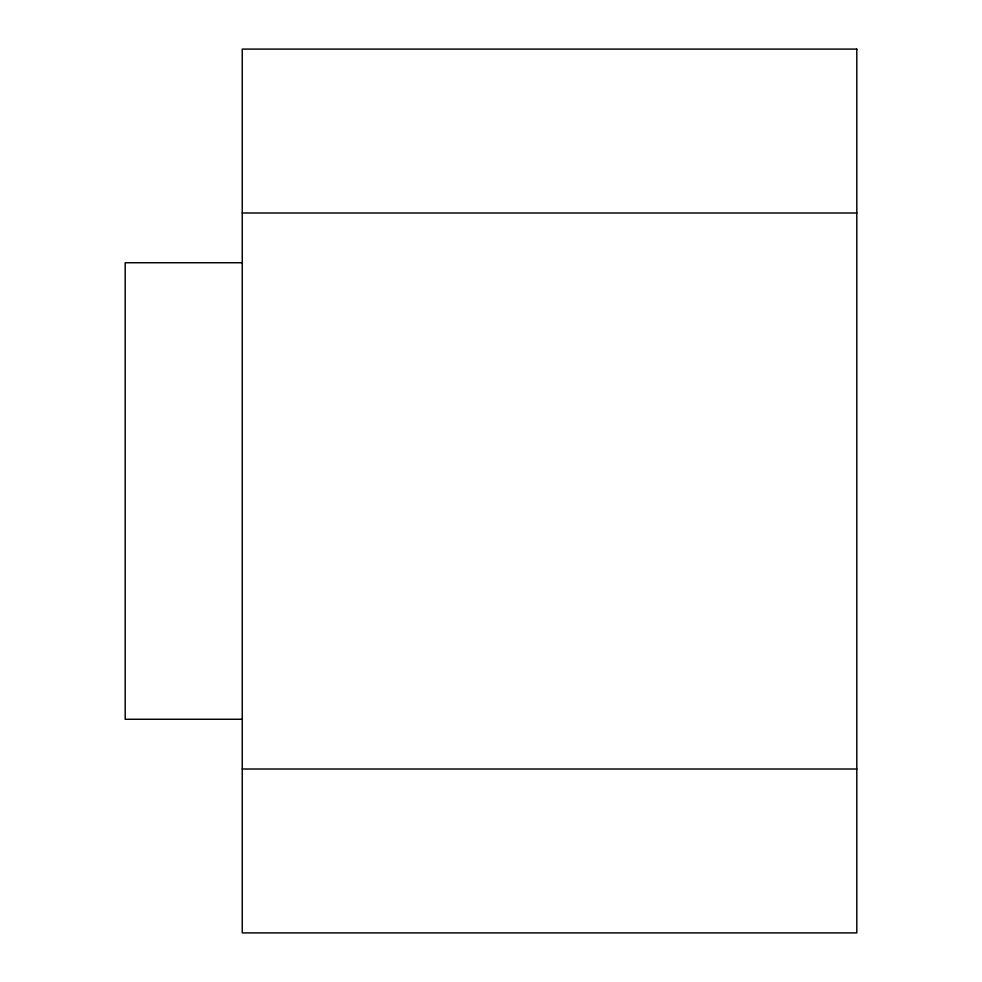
<?xml version="1.0" encoding="UTF-8"?>
<svg xmlns="http://www.w3.org/2000/svg" width="982" height="982" viewBox="0 0 982 982"><rect width="100%" height="100%" fill="white"/><g stroke="black" fill="none" stroke-linecap="round" stroke-linejoin="round"><path stroke-width="1.47" d="M242.247 212.984L856.807 212.984M242.247 262.734L125.193 262.734L125.193 719.266L242.247 719.266M242.247 769.016L856.807 769.016M856.807 49.1L242.247 49.1L242.247 932.9L856.807 932.9L856.807 49.1"/></g></svg>
